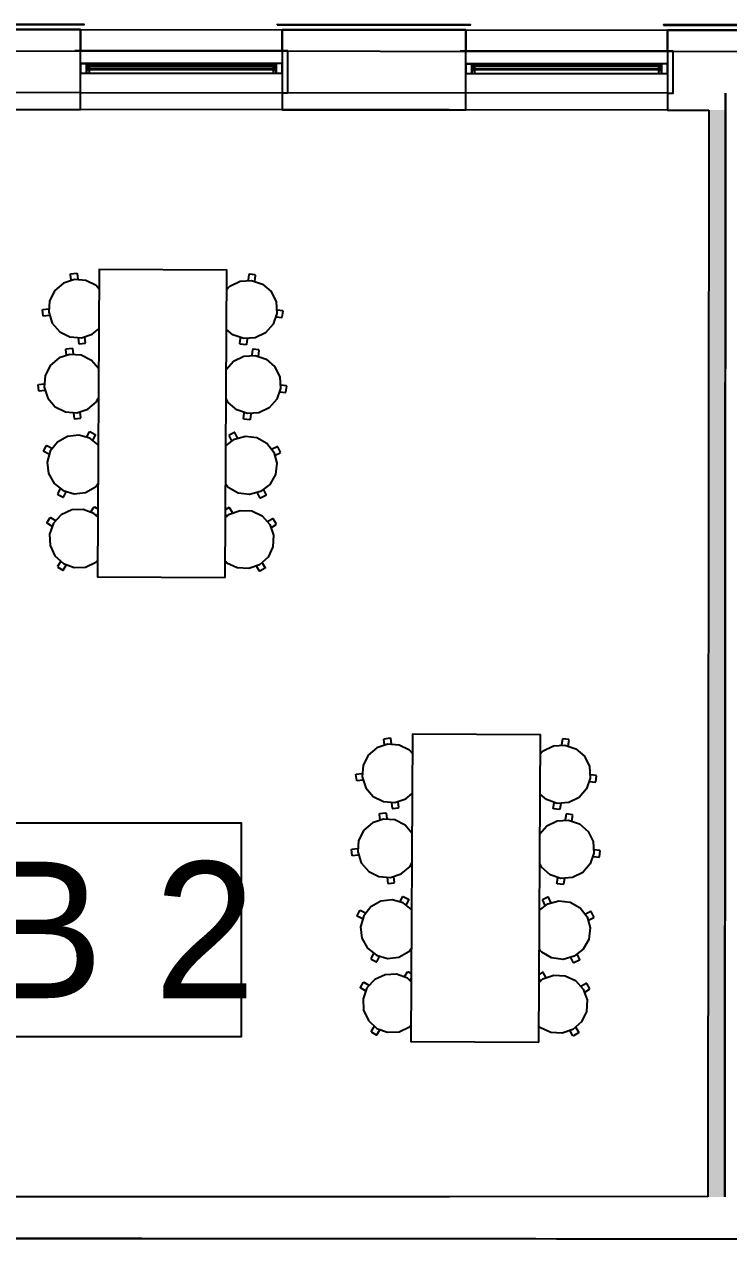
# Model space of a CAD drawing. Header units: metres. Extents: x 2.3 to 42.8, y 0.9 to 31.9.
# Drawn here: x 35.84 to 37.492, y 10.774 to 13.624 of the extents above; entities that cross this region are included whole.
import ezdxf

# ---------------------------------------------------------------- set-up
doc = ezdxf.new("R2010")
doc.units = ezdxf.units.M
for name, color, linetype in [('ARREDI', 9, 'Continuous'), ('INFISSI_VETRATE', 4, 'Continuous'), ('PARETI_STRUTTURE', 7, 'Continuous'), ('PILASTRI_SETTI', 8, 'Continuous'), ('WAYFINDING_RIQUADRI', 7, 'Continuous'), ('WAYFINDING_TESTI', 7, 'Continuous')]:
    doc.layers.add(name, color=color, linetype=linetype)

msp = doc.modelspace()

# ---------------------------------------------------------------- linework, layer by layer
at = {"layer": 'ARREDI'}
for points in [[(35.5279, 13.6231), (35.9807, 13.6228), (35.9807, 13.6232), (35.5279, 13.6235)], [(36.4335, 13.6225), (36.8864, 13.6221), (36.8864, 13.6225), (36.4335, 13.6228)], [(37.3391, 13.6218), (37.6029, 13.6216), (37.6029, 13.622), (37.3391, 13.6222)], [(35.9863, 13.509), (35.9863, 13.5305), (35.9934, 13.5305), (35.9934, 13.5318), (35.9724, 13.5319), (35.9724, 13.509)], [(35.9863, 13.509), (35.9931, 13.509), (35.9931, 13.5159), (35.9863, 13.5159)], [(35.9934, 13.5265), (35.9882, 13.5265), (35.9882, 13.5202), (35.9934, 13.5202)], [(35.9891, 13.5305), (35.9891, 13.5289), (35.9931, 13.5289), (35.9931, 13.5305)], [(35.9931, 13.5179), (35.9898, 13.5179), (35.9898, 13.5159), (35.9931, 13.5159)], [(36.431, 13.5087), (36.4449, 13.5087), (36.4449, 13.5315), (36.4239, 13.5315), (36.4239, 13.5302), (36.431, 13.5302)], [(36.4239, 13.5262), (36.4239, 13.5199), (36.429, 13.5199), (36.4291, 13.5262)], [(36.4282, 13.5302), (36.4242, 13.5302), (36.4242, 13.5286), (36.4282, 13.5286)], [(36.4242, 13.5175), (36.4242, 13.5156), (36.4275, 13.5156), (36.4275, 13.5175)], [(36.431, 13.5087), (36.431, 13.5156), (36.4242, 13.5156), (36.4242, 13.5087)], [(36.8899, 13.5083), (36.8899, 13.5298), (36.897, 13.5298), (36.897, 13.5312), (36.876, 13.5312), (36.876, 13.5083)], [(36.8899, 13.5083), (36.8967, 13.5083), (36.8967, 13.5152), (36.8899, 13.5152)], [(36.897, 13.5258), (36.8919, 13.5258), (36.8919, 13.5196), (36.897, 13.5195)], [(36.8928, 13.5298), (36.8928, 13.5282), (36.8967, 13.5282), (36.8967, 13.5298)], [(36.8967, 13.5172), (36.8934, 13.5172), (36.8934, 13.5152), (36.8967, 13.5152)], [(37.3346, 13.508), (37.3485, 13.508), (37.3485, 13.5308), (37.3276, 13.5308), (37.3276, 13.5295), (37.3346, 13.5295)], [(37.3276, 13.5255), (37.3276, 13.5192), (37.3327, 13.5192), (37.3327, 13.5255)], [(37.3318, 13.5295), (37.3278, 13.5295), (37.3278, 13.5279), (37.3318, 13.5279)], [(37.3278, 13.5169), (37.3278, 13.5149), (37.3311, 13.5149), (37.3311, 13.5169)], [(37.3346, 13.508), (37.3346, 13.5149), (37.3278, 13.5149), (37.3278, 13.508)], [(36.3118, 12.3265), (36.3157, 13.047), (36.0156, 13.0486), (36.0118, 12.328)], [(37.0469, 11.2368), (37.0507, 11.9574), (36.7507, 11.959), (36.7469, 11.2384)]]:
    msp.add_lwpolyline(points, close=True, dxfattribs=at)
for points in [[(36.0154, 13.0032), (36.0086, 13.0111), (35.9846, 13.0232), (35.9578, 13.0253), (35.9322, 13.0169), (35.9118, 12.9994), (35.8997, 12.9754), (35.8977, 12.9486)], [(35.9484, 13.0372), (35.9491, 13.0381)], [(35.95, 13.0239), (35.9484, 13.0372)], [(35.9491, 13.0381), (35.9632, 13.0398)], [(35.9632, 13.0398), (35.964, 13.0391)], [(35.964, 13.0391), (35.9656, 13.0258)], [(36.3672, 13.037), (36.3654, 13.0237)], [(36.3681, 13.0376), (36.3672, 13.0369)], [(36.3821, 13.0358), (36.3681, 13.0376)], [(36.381, 13.0216), (36.3828, 13.0349)], [(36.3828, 13.0349), (36.3821, 13.0358)], [(36.3154, 13.0015), (36.3223, 13.0094), (36.3465, 13.0213), (36.3733, 13.0231), (36.3987, 13.0144), (36.419, 12.9967), (36.4308, 12.9726), (36.4326, 12.9458)], [(35.8831, 12.954), (35.8838, 12.9549)], [(35.8848, 12.9399), (35.8831, 12.954)], [(35.8838, 12.9549), (35.8971, 12.9565)], [(35.8857, 12.9392), (35.8848, 12.9399)], [(35.899, 12.9409), (35.8857, 12.9392)], [(35.8976, 12.9486), (35.906, 12.9231), (35.9235, 12.9027), (35.9475, 12.8905), (35.9743, 12.8885), (35.9999, 12.8969), (36.0149, 12.9098)], [(36.4326, 12.9458), (36.424, 12.9203), (36.4062, 12.9001), (36.3821, 12.8882), (36.3553, 12.8865), (36.3298, 12.8951), (36.3149, 12.9082)], [(36.4465, 12.9519), (36.4332, 12.9536)], [(36.4453, 12.9369), (36.4472, 12.951)], [(36.4472, 12.951), (36.4465, 12.9519)], [(36.4311, 12.938), (36.4444, 12.9363)], [(36.4444, 12.9363), (36.4453, 12.9369)], [(35.9664, 12.888), (35.9681, 12.8747)], [(35.9837, 12.8766), (35.9821, 12.8899)], [(36.3458, 12.8746), (36.3475, 12.8879)], [(36.3632, 12.8859), (36.3614, 12.8726)], [(35.9379, 12.8614), (35.9386, 12.8623)], [(35.9395, 12.8481), (35.9379, 12.8614)], [(35.9386, 12.8623), (35.9527, 12.864)], [(35.9527, 12.864), (35.9536, 12.8633)], [(35.9536, 12.8633), (35.9552, 12.85)], [(35.9681, 12.8747), (35.9689, 12.874)], [(35.9689, 12.874), (35.983, 12.8757)], [(35.983, 12.8757), (35.9837, 12.8766)], [(36.3465, 12.8737), (36.3458, 12.8746)], [(36.3605, 12.8719), (36.3465, 12.8737)], [(36.3614, 12.8726), (36.3605, 12.8719)], [(36.3758, 12.8611), (36.374, 12.8478)], [(36.3767, 12.8618), (36.3758, 12.8611)], [(36.3907, 12.8599), (36.3767, 12.8617)], [(36.3896, 12.8457), (36.3914, 12.859)], [(36.3914, 12.859), (36.3907, 12.8599)], [(36.0144, 12.8163), (35.9981, 12.8353), (35.9741, 12.8475), (35.9473, 12.8495), (35.9218, 12.8411), (35.9014, 12.8236), (35.8892, 12.7996), (35.8872, 12.7728)], [(36.3144, 12.8147), (36.3309, 12.8336), (36.3551, 12.8454), (36.3819, 12.8472), (36.4073, 12.8386), (36.4275, 12.8208), (36.4394, 12.7967), (36.4412, 12.7699)], [(35.8727, 12.7782), (35.8733, 12.7791)], [(35.8744, 12.7642), (35.8727, 12.7782)], [(35.8734, 12.7791), (35.8867, 12.7807)], [(35.8872, 12.7728), (35.8956, 12.7473), (35.9131, 12.7269), (35.9371, 12.7147), (35.9639, 12.7127), (35.9894, 12.7211), (36.0098, 12.7386), (36.014, 12.747)], [(36.4412, 12.7699), (36.4326, 12.7444), (36.4148, 12.7242), (36.3907, 12.7123), (36.3639, 12.7106), (36.3384, 12.7192), (36.3182, 12.737), (36.3141, 12.7454)], [(36.4551, 12.776), (36.4418, 12.7777)], [(36.4539, 12.7611), (36.4558, 12.7751)], [(36.4558, 12.7751), (36.4551, 12.776)], [(35.8752, 12.7635), (35.8744, 12.7641)], [(35.8886, 12.7651), (35.8752, 12.7635)], [(36.4397, 12.7621), (36.453, 12.7604)], [(36.453, 12.7604), (36.4539, 12.7611)], [(35.956, 12.7122), (35.9576, 12.6989)], [(35.9732, 12.7008), (35.9716, 12.7141)], [(36.3544, 12.6988), (36.3561, 12.712)], [(35.9576, 12.6989), (35.9585, 12.6982)], [(35.9585, 12.6982), (35.9725, 12.6999)], [(35.9725, 12.6999), (35.9732, 12.7008)], [(36.3551, 12.6979), (36.3544, 12.6988)], [(36.3691, 12.696), (36.3551, 12.6979)], [(36.37, 12.6967), (36.3691, 12.696)], [(36.3718, 12.71), (36.37, 12.6967)], [(36.0135, 12.6376), (35.994, 12.6529), (35.9682, 12.6603), (35.9415, 12.6572), (35.918, 12.6441), (35.9013, 12.623)], [(35.9868, 12.6561), (35.9929, 12.6681)], [(35.9929, 12.6681), (35.994, 12.6684)], [(35.994, 12.6684), (36.0066, 12.6619)], [(36.0069, 12.6609), (36.0008, 12.649)], [(36.0066, 12.6619), (36.0069, 12.6609)], [(36.3135, 12.636), (36.3331, 12.6511), (36.359, 12.6582), (36.3857, 12.6548), (36.409, 12.6414), (36.4255, 12.6202)], [(36.3202, 12.6592), (36.3262, 12.6472)], [(36.3206, 12.6603), (36.3203, 12.6592)], [(36.3333, 12.6666), (36.3206, 12.6603)], [(36.3343, 12.6662), (36.3333, 12.6666)], [(36.3403, 12.6542), (36.3343, 12.6662)], [(35.8858, 12.623), (35.8923, 12.6356)], [(35.8923, 12.6356), (35.8933, 12.6359)], [(35.8933, 12.6359), (35.9053, 12.6298)], [(36.4336, 12.633), (36.4216, 12.627)], [(36.4346, 12.6327), (36.4336, 12.633)], [(36.4409, 12.62), (36.4346, 12.6327)], [(35.8862, 12.6219), (35.8858, 12.6229)], [(35.8981, 12.6158), (35.8862, 12.6219)], [(35.9013, 12.623), (35.894, 12.5971), (35.8971, 12.5704), (35.9102, 12.5469), (35.9312, 12.5303), (35.9571, 12.5229), (35.9838, 12.526), (36.0073, 12.5391), (36.013, 12.5463)], [(36.4255, 12.6202), (36.4325, 12.5942), (36.4291, 12.5676), (36.4158, 12.5442), (36.3945, 12.5278), (36.3686, 12.5207), (36.3419, 12.5241), (36.3186, 12.5375), (36.313, 12.5447)], [(36.4286, 12.6129), (36.4406, 12.6189)], [(36.4406, 12.6189), (36.4409, 12.62)], [(35.9244, 12.5343), (35.9183, 12.5223)], [(35.9183, 12.5223), (35.9187, 12.5213)], [(35.9187, 12.5213), (35.9313, 12.5148)], [(35.9313, 12.5148), (35.9323, 12.5151)], [(35.9323, 12.5151), (35.9384, 12.5271)], [(36.3933, 12.5127), (36.3873, 12.5247)], [(36.3943, 12.5123), (36.3933, 12.5127)], [(36.407, 12.5186), (36.3943, 12.5123)], [(36.4014, 12.5317), (36.4074, 12.5197)], [(36.4074, 12.5197), (36.407, 12.5187)], [(36.0125, 12.4684), (36.0036, 12.4766), (35.9784, 12.4858), (35.9515, 12.4847), (35.9271, 12.4734), (35.909, 12.4536)], [(35.9967, 12.4803), (36.0036, 12.4917)], [(36.0037, 12.4917), (36.0047, 12.492)], [(36.0047, 12.492), (36.0127, 12.4872)], [(36.3126, 12.4668), (36.3216, 12.4749), (36.3469, 12.4838), (36.3738, 12.4824), (36.398, 12.4708), (36.416, 12.4509)], [(36.3206, 12.4903), (36.3127, 12.4856)], [(36.3217, 12.49), (36.3206, 12.4903)], [(36.3286, 12.4785), (36.3217, 12.49)], [(35.8935, 12.4547), (35.9009, 12.4668)], [(35.8938, 12.4536), (35.8935, 12.4547)], [(35.9009, 12.4668), (35.902, 12.467)], [(35.902, 12.467), (35.9134, 12.4601)], [(36.0126, 12.4761), (36.0101, 12.4721)], [(36.3126, 12.4745), (36.315, 12.4705)], [(36.4231, 12.4643), (36.4116, 12.4574)], [(36.4242, 12.464), (36.4231, 12.4643)], [(36.4315, 12.4518), (36.4242, 12.464)], [(35.9052, 12.4466), (35.8938, 12.4536)], [(35.909, 12.4536), (35.8997, 12.4283), (35.9008, 12.4015), (35.9122, 12.3771), (35.932, 12.3589), (35.9572, 12.3496), (35.9841, 12.3508), (36.0084, 12.3621), (36.012, 12.366)], [(36.416, 12.4509), (36.425, 12.4255), (36.4236, 12.3987), (36.412, 12.3744), (36.392, 12.3564), (36.3667, 12.3474), (36.3398, 12.3489), (36.3155, 12.3604), (36.312, 12.3643)], [(36.4197, 12.4439), (36.4312, 12.4507)], [(36.4312, 12.4507), (36.4315, 12.4518)], [(35.9254, 12.3634), (35.9185, 12.3519)], [(35.9185, 12.3519), (35.9187, 12.3508)], [(35.9187, 12.3508), (35.9308, 12.3434)], [(35.9308, 12.3434), (35.9319, 12.3437)], [(35.9319, 12.3437), (35.9389, 12.3552)], [(36.3919, 12.3413), (36.385, 12.3528)], [(36.3929, 12.341), (36.3919, 12.3413)], [(36.4051, 12.3482), (36.3929, 12.341)], [(36.3985, 12.3608), (36.4054, 12.3493)], [(36.4054, 12.3493), (36.4051, 12.3482)], [(36.6835, 11.9476), (36.6841, 11.9485)], [(36.6851, 11.9343), (36.6835, 11.9476)], [(36.6841, 11.9485), (36.6982, 11.9502)], [(36.6982, 11.9502), (36.6991, 11.9495)], [(36.6991, 11.9495), (36.7007, 11.9362)], [(37.1022, 11.9473), (37.1005, 11.934)], [(37.1031, 11.948), (37.1022, 11.9473)], [(37.1172, 11.9462), (37.1031, 11.948)], [(37.1161, 11.932), (37.1179, 11.9453)], [(37.1179, 11.9453), (37.1172, 11.9462)], [(36.7505, 11.9135), (36.7436, 11.9215), (36.7196, 11.9336), (36.6928, 11.9357), (36.6673, 11.9273), (36.6469, 11.9098), (36.6348, 11.8858), (36.6327, 11.859)], [(37.0505, 11.9119), (37.0574, 11.9198), (37.0815, 11.9317), (37.1083, 11.9335), (37.1338, 11.9248), (37.154, 11.9071), (37.1659, 11.883), (37.1677, 11.8561)], [(36.6182, 11.8644), (36.6189, 11.8653)], [(36.6199, 11.8503), (36.6182, 11.8644)], [(36.6189, 11.8653), (36.6322, 11.8669)], [(36.6327, 11.859), (36.6411, 11.8334), (36.6586, 11.813), (36.6826, 11.8009), (36.7094, 11.7989), (36.7349, 11.8072), (36.75, 11.8201)], [(37.1677, 11.8561), (37.159, 11.8307), (37.1413, 11.8105), (37.1172, 11.7986), (37.0903, 11.7968), (37.0649, 11.8055), (37.05, 11.8185)], [(37.1815, 11.8622), (37.1683, 11.864)], [(37.1804, 11.8473), (37.1822, 11.8614)], [(37.1822, 11.8614), (37.1815, 11.8623)], [(36.6208, 11.8496), (36.6199, 11.8503)], [(36.6341, 11.8512), (36.6208, 11.8496)], [(37.1662, 11.8484), (37.1795, 11.8466)], [(37.1795, 11.8466), (37.1804, 11.8473)], [(36.7015, 11.7984), (36.7031, 11.785)], [(36.7187, 11.7869), (36.7171, 11.8003)], [(37.0809, 11.785), (37.0826, 11.7983)], [(36.673, 11.7718), (36.6737, 11.7727)], [(36.6746, 11.7585), (36.673, 11.7718)], [(36.6737, 11.7727), (36.6877, 11.7744)], [(36.6877, 11.7744), (36.6886, 11.7737)], [(36.6886, 11.7737), (36.6902, 11.7604)], [(36.7031, 11.785), (36.704, 11.7844)], [(36.704, 11.7844), (36.7181, 11.7861)], [(36.7181, 11.7861), (36.7187, 11.7869)], [(37.0815, 11.7841), (37.0808, 11.785)], [(37.0956, 11.7823), (37.0815, 11.7841)], [(37.0965, 11.7829), (37.0956, 11.7823)], [(37.0982, 11.7962), (37.0965, 11.783)], [(37.1108, 11.7715), (37.1091, 11.7582)], [(37.1117, 11.7721), (37.1108, 11.7714)], [(37.1258, 11.7703), (37.1117, 11.7721)], [(37.1265, 11.7694), (37.1258, 11.7703)], [(36.7495, 11.7267), (36.7332, 11.7457), (36.7092, 11.7579), (36.6824, 11.7599), (36.6568, 11.7515), (36.6364, 11.734), (36.6243, 11.71), (36.6222, 11.6832)], [(37.0495, 11.7251), (37.066, 11.7439), (37.0901, 11.7558), (37.1169, 11.7576), (37.1424, 11.7489), (37.1626, 11.7312), (37.1745, 11.7071), (37.1763, 11.6803)], [(37.1247, 11.7561), (37.1264, 11.7694)], [(36.6077, 11.6886), (36.6084, 11.6895)], [(36.6094, 11.6745), (36.6077, 11.6886)], [(36.6084, 11.6895), (36.6217, 11.6911)], [(37.1901, 11.6864), (37.1768, 11.6881)], [(37.189, 11.6714), (37.1908, 11.6855)], [(37.1908, 11.6855), (37.1901, 11.6864)], [(36.6103, 11.6738), (36.6094, 11.6745)], [(36.6236, 11.6755), (36.6103, 11.6738)], [(36.6222, 11.6832), (36.6306, 11.6577), (36.6481, 11.6373), (36.6721, 11.6251), (36.6989, 11.6231), (36.7245, 11.6315), (36.7449, 11.649), (36.7491, 11.6573)], [(37.1762, 11.6803), (37.1676, 11.6548), (37.1499, 11.6346), (37.1258, 11.6227), (37.0989, 11.621), (37.0735, 11.6296), (37.0533, 11.6473), (37.0491, 11.6557)], [(37.1748, 11.6725), (37.1881, 11.6708)], [(37.1881, 11.6708), (37.189, 11.6714)], [(36.691, 11.6226), (36.6926, 11.6093)], [(36.6926, 11.6093), (36.6935, 11.6086)], [(36.6935, 11.6086), (36.7076, 11.6103)], [(36.7083, 11.6112), (36.7067, 11.6245)], [(36.7076, 11.6103), (36.7083, 11.6112)], [(37.0894, 11.6091), (37.0912, 11.6224)], [(37.0901, 11.6082), (37.0894, 11.6091)], [(37.1042, 11.6064), (37.0901, 11.6082)], [(37.1051, 11.6071), (37.1042, 11.6064)], [(37.1068, 11.6204), (37.1051, 11.6071)], [(36.7485, 11.5479), (36.7291, 11.5633), (36.7032, 11.5706), (36.6765, 11.5675), (36.653, 11.5545), (36.6364, 11.5334)], [(36.7219, 11.5665), (36.728, 11.5784)], [(36.728, 11.5784), (36.729, 11.5788)], [(36.729, 11.5788), (36.7417, 11.5723)], [(36.742, 11.5713), (36.7359, 11.5593)], [(36.7416, 11.5723), (36.742, 11.5713)], [(37.0557, 11.5706), (37.0553, 11.5696)], [(37.0683, 11.577), (37.0557, 11.5707)], [(37.0694, 11.5766), (37.0683, 11.577)], [(37.0754, 11.5646), (37.0694, 11.5766)], [(36.6209, 11.5333), (36.6273, 11.5459)], [(36.6273, 11.5459), (36.6284, 11.5463)], [(36.6284, 11.5463), (36.6403, 11.5402)], [(37.0485, 11.5463), (37.0681, 11.5615), (37.0941, 11.5686), (37.1207, 11.5652), (37.1441, 11.5518), (37.1605, 11.5306)], [(37.0553, 11.5696), (37.0613, 11.5576)], [(37.1686, 11.5434), (37.1566, 11.5374)], [(37.1697, 11.543), (37.1686, 11.5434)], [(37.176, 11.5304), (37.1697, 11.543)], [(36.6212, 11.5323), (36.6209, 11.5333)], [(36.6332, 11.5262), (36.6212, 11.5323)], [(36.6364, 11.5334), (36.629, 11.5075), (36.6321, 11.4808), (36.6452, 11.4573), (36.6663, 11.4406), (36.6922, 11.4333), (36.7189, 11.4364), (36.7423, 11.4495), (36.748, 11.4567)], [(37.1605, 11.5306), (37.1676, 11.5046), (37.1642, 11.478), (37.1509, 11.4546), (37.1296, 11.4382), (37.1037, 11.4311), (37.077, 11.4345), (37.0537, 11.4478), (37.048, 11.4551)], [(37.1636, 11.5233), (37.1756, 11.5293)], [(37.1757, 11.5293), (37.176, 11.5304)], [(36.6595, 11.4446), (36.6534, 11.4327)], [(36.6534, 11.4327), (36.6537, 11.4316)], [(36.6537, 11.4316), (36.6663, 11.4252)], [(36.6674, 11.4255), (36.6735, 11.4374)], [(37.1283, 11.4231), (37.1224, 11.4351)], [(37.1421, 11.429), (37.1294, 11.4227)], [(37.1365, 11.4421), (37.1424, 11.4301)], [(37.1424, 11.4301), (37.1421, 11.429)], [(36.6663, 11.4252), (36.6674, 11.4255)], [(36.7317, 11.3907), (36.7387, 11.4021)], [(36.7387, 11.4021), (36.7398, 11.4024)], [(36.7398, 11.4024), (36.7477, 11.3975)], [(37.0557, 11.4007), (37.0477, 11.3959)], [(37.0568, 11.4004), (37.0557, 11.4007)], [(37.0636, 11.3889), (37.0568, 11.4004)], [(37.1294, 11.4227), (37.1283, 11.423)], [(36.6286, 11.365), (36.6359, 11.3772)], [(36.6359, 11.3772), (36.637, 11.3774)], [(36.637, 11.3774), (36.6485, 11.3704)], [(36.7476, 11.3787), (36.7387, 11.3869), (36.7135, 11.3962), (36.6866, 11.3951), (36.6622, 11.3837), (36.644, 11.3639)], [(36.7476, 11.3865), (36.7452, 11.3825)], [(37.0476, 11.3771), (37.0566, 11.3852), (37.082, 11.3942), (37.1088, 11.3928), (37.1331, 11.3812), (37.1511, 11.3612)], [(37.0477, 11.3849), (37.0501, 11.3808)], [(37.1582, 11.3746), (37.1467, 11.3678)], [(37.1593, 11.3744), (37.1582, 11.3746)], [(37.1665, 11.3622), (37.1593, 11.3744)], [(36.6288, 11.364), (36.6286, 11.365)], [(36.6403, 11.357), (36.6288, 11.364)], [(36.644, 11.3639), (36.6348, 11.3387), (36.6359, 11.3118), (36.6472, 11.2874), (36.667, 11.2692), (36.6923, 11.26), (36.7191, 11.2611), (36.7435, 11.2725), (36.7471, 11.2763)], [(37.1511, 11.3612), (37.16, 11.3359), (37.1586, 11.309), (37.147, 11.2848), (37.1271, 11.2668), (37.1017, 11.2578), (37.0749, 11.2592), (37.0506, 11.2708), (37.0471, 11.2747)], [(37.1547, 11.3542), (37.1662, 11.3611)], [(37.1662, 11.3611), (37.1665, 11.3622)], [(36.6605, 11.2737), (36.6535, 11.2623)], [(36.6535, 11.2623), (36.6538, 11.2612)], [(36.6538, 11.2612), (36.6659, 11.2538)], [(36.667, 11.2541), (36.674, 11.2655)], [(37.1269, 11.2516), (37.1201, 11.2632)], [(37.1402, 11.2586), (37.128, 11.2514)], [(37.1336, 11.2712), (37.1405, 11.2597)], [(37.1405, 11.2597), (37.1402, 11.2586)], [(36.6659, 11.2538), (36.667, 11.2541)], [(37.128, 11.2514), (37.1269, 11.2516)]]:
    msp.add_lwpolyline(points, dxfattribs=at)
at = {"layer": 'INFISSI_VETRATE'}
for points in [[(35.9883, 13.5283), (35.9888, 13.5289)], [(36.0056, 13.5178), (36.008, 13.5202)], [(36.0143, 13.5265), (36.0166, 13.5289)], [(36.0334, 13.5178), (36.0358, 13.5202)], [(36.0421, 13.5265), (36.0444, 13.5288)], [(36.0612, 13.5178), (36.0636, 13.5202)], [(36.0699, 13.5265), (36.0723, 13.5288)], [(36.0891, 13.5178), (36.0914, 13.5201)], [(36.0977, 13.5264), (36.1001, 13.5288)], [(36.1169, 13.5178), (36.1193, 13.5201)], [(36.1255, 13.5264), (36.1279, 13.5288)], [(36.1447, 13.5177), (36.1471, 13.5201)], [(36.1534, 13.5264), (36.1557, 13.5288)], [(36.1725, 13.5177), (36.1749, 13.5201)], [(36.1812, 13.5264), (36.1835, 13.5287)], [(36.2004, 13.5177), (36.2027, 13.5201)], [(36.209, 13.5264), (36.2114, 13.5287)], [(36.2282, 13.5177), (36.2305, 13.52)], [(36.2368, 13.5263), (36.2392, 13.5287)], [(36.256, 13.5177), (36.2584, 13.52)], [(36.2646, 13.5263), (36.267, 13.5287)], [(36.2838, 13.5176), (36.2862, 13.52)], [(36.2925, 13.5263), (36.2948, 13.5287)], [(36.3116, 13.5176), (36.314, 13.52)], [(36.3203, 13.5263), (36.3227, 13.5286)], [(36.3395, 13.5176), (36.3418, 13.52)], [(36.3481, 13.5263), (36.3505, 13.5286)], [(36.3673, 13.5176), (36.3696, 13.5199)], [(36.3759, 13.5262), (36.3783, 13.5286)], [(36.3951, 13.5176), (36.3975, 13.5199)], [(36.4038, 13.5262), (36.4061, 13.5286)], [(36.4229, 13.5175), (36.4253, 13.5199)], [(36.8959, 13.5172), (36.8982, 13.5195)], [(36.9045, 13.5258), (36.9069, 13.5282)], [(36.9237, 13.5172), (36.926, 13.5195)], [(36.9323, 13.5258), (36.9347, 13.5282)], [(36.9515, 13.5171), (36.9539, 13.5195)], [(36.9602, 13.5258), (36.9625, 13.5282)], [(36.9793, 13.5171), (36.9817, 13.5195)], [(36.988, 13.5258), (36.9903, 13.5281)], [(37.0071, 13.5171), (37.0095, 13.5195)], [(37.0158, 13.5258), (37.0182, 13.5281)], [(37.035, 13.5171), (37.0373, 13.5194)], [(37.0436, 13.5257), (37.046, 13.5281)], [(37.0628, 13.5171), (37.0652, 13.5194)], [(37.0714, 13.5257), (37.0738, 13.5281)], [(37.0906, 13.517), (37.093, 13.5194)], [(37.0993, 13.5257), (37.1016, 13.5281)], [(37.1184, 13.517), (37.1208, 13.5194)], [(37.1271, 13.5257), (37.1294, 13.528)], [(37.1463, 13.517), (37.1486, 13.5194)], [(37.1549, 13.5256), (37.1573, 13.528)], [(37.1741, 13.517), (37.1764, 13.5193)], [(37.1827, 13.5256), (37.1851, 13.528)], [(37.2019, 13.517), (37.2043, 13.5193)], [(37.2106, 13.5256), (37.2129, 13.528)], [(37.2297, 13.5169), (37.2321, 13.5193)], [(37.2384, 13.5256), (37.2407, 13.5279)], [(37.2575, 13.5169), (37.2599, 13.5193)], [(37.2662, 13.5256), (37.2686, 13.5279)], [(37.2854, 13.5169), (37.2877, 13.5193)], [(37.294, 13.5255), (37.2964, 13.5279)], [(37.3132, 13.5169), (37.3155, 13.5192)], [(37.3218, 13.5255), (37.3242, 13.5279)]]:
    msp.add_lwpolyline(points, dxfattribs=at)
at = {"layer": 'PARETI_STRUTTURE'}
for points in [[(34.1121, 13.6124), (34.5944, 13.612), (35.5394, 13.6113), (35.9725, 13.611), (36.4449, 13.6106), (36.8761, 13.6103), (37.3486, 13.61)], [(35.9725, 13.611), (35.5394, 13.6113), (35.5393, 13.5617)], [(35.9724, 13.5606), (35.9725, 13.611)], [(36.8761, 13.6103), (36.445, 13.6106), (36.4449, 13.561)], [(36.4449, 13.5602), (36.445, 13.6106), (36.4449, 13.561)], [(36.8761, 13.5599), (36.8761, 13.6103)], [(37.5919, 13.6098), (37.3486, 13.61), (37.3485, 13.5603)], [(37.3485, 13.5596), (37.3486, 13.61), (37.3485, 13.5604)], [(37.3493, 13.61), (37.5919, 13.6098), (38.2494, 13.6093), (39.5929, 13.6083), (40.0654, 13.6079), (40.4985, 13.6076), (40.971, 13.6073), (41.4041, 13.6069), (41.8766, 13.6066), (42.5373, 13.6061)], [(41.8765, 13.5562), (34.5943, 13.5616)], [(36.2087, 13.5612), (35.9586, 13.5614)], [(35.9724, 13.4629), (35.9724, 13.5614)], [(36.4587, 13.561), (36.2087, 13.5612)], [(36.4449, 13.561), (36.4449, 13.5315)], [(37.1123, 13.5605), (36.8623, 13.5607)], [(36.876, 13.4623), (36.8761, 13.5607)], [(37.3623, 13.5603), (37.1123, 13.5605)], [(37.3485, 13.5604), (37.3485, 13.5308)], [(35.9724, 13.5318), (35.9934, 13.5318), (36.4239, 13.5315)], [(35.9724, 13.509), (35.9931, 13.509)], [(35.9931, 13.509), (36.4242, 13.5087)], [(36.4239, 13.5315), (35.9934, 13.5318)], [(35.9934, 13.509), (36.4239, 13.5087)], [(36.4449, 13.5315), (36.4239, 13.5315)], [(36.4242, 13.5087), (36.4449, 13.5087)], [(36.4449, 13.5087), (36.4448, 13.4626)], [(36.876, 13.5312), (36.897, 13.5312), (37.3276, 13.5308)], [(36.876, 13.5083), (36.8967, 13.5083)], [(36.8967, 13.5083), (37.3278, 13.508)], [(37.3276, 13.5308), (36.897, 13.5312)], [(36.897, 13.5083), (37.3275, 13.508)], [(37.3485, 13.5308), (37.3276, 13.5308)], [(37.3278, 13.508), (37.3485, 13.508)], [(37.3485, 13.508), (37.3485, 13.4619)], [(37.3485, 13.4619), (34.5943, 13.464)], [(35.5392, 13.4633), (35.5392, 13.4239), (35.9723, 13.4236), (35.9724, 13.463)], [(36.4448, 13.4626), (36.4448, 13.4232), (36.876, 13.4229), (36.876, 13.4623)], [(37.3485, 13.4619), (37.3484, 13.4225), (37.4453, 13.4225)], [(37.4847, 13.4618), (37.4828, 10.8739)], [(37.4847, 13.4224), (37.4847, 13.4618)], [(36.8366, 13.4229), (34.5942, 13.4246)], [(37.3484, 13.4225), (36.876, 13.4229)], [(37.4453, 13.4225), (37.4434, 10.8739)], [(37.4828, 10.8739), (37.4847, 13.4224)], [(34.7856, 10.8759), (36.8366, 10.8744)], [(37.4434, 10.8739), (35.7562, 10.8752), (35.7562, 10.7768)], [(35.7562, 10.7768), (37.5477, 10.7754), (37.5477, 10.8739)], [(35.2699, 10.7771), (39.8144, 10.7737), (34.2659, 10.7779)]]:
    msp.add_lwpolyline(points, dxfattribs=at)
for points in [[(35.9725, 13.611), (35.9724, 13.5614)], [(36.8761, 13.6103), (36.8761, 13.5607)], [(36.4587, 13.561), (36.4449, 13.561), (36.4449, 13.4626), (36.4586, 13.4626)], [(37.3623, 13.5603), (37.3485, 13.5604), (37.3485, 13.4619), (37.3623, 13.4619)], [(36.4449, 13.5315), (35.9724, 13.5318), (35.9724, 13.509), (36.4449, 13.5087)], [(35.9882, 13.5179), (35.9882, 13.5202), (36.429, 13.5199), (36.429, 13.5175)], [(35.9882, 13.5202), (35.9882, 13.5179), (36.429, 13.5175), (36.429, 13.5199)], [(36.429, 13.5262), (35.9883, 13.5265), (35.9883, 13.5289), (36.429, 13.5286)], [(36.429, 13.5286), (35.9883, 13.5289), (35.9883, 13.5265), (36.429, 13.5262)], [(37.3485, 13.5308), (36.876, 13.5312), (36.876, 13.5083), (37.3485, 13.508)], [(37.3327, 13.5255), (36.8919, 13.5258), (36.8919, 13.5282), (37.3327, 13.5279)], [(37.3327, 13.5279), (36.8919, 13.5282), (36.8919, 13.5259), (37.3327, 13.5255)], [(36.8919, 13.5172), (36.8919, 13.5195), (37.3327, 13.5192), (37.3327, 13.5169)], [(36.8919, 13.5195), (36.8919, 13.5172), (37.3327, 13.5169), (37.3327, 13.5192)]]:
    msp.add_lwpolyline(points, close=True, dxfattribs=at)
at = {"layer": 'PILASTRI_SETTI'}
msp.add_solid([(37.4828, 10.8739), (37.4847, 13.4224), (37.4434, 10.8739), (37.4453, 13.4225)], dxfattribs=at)
at = {"layer": 'WAYFINDING_RIQUADRI'}
msp.add_lwpolyline([(35.25, 11.25), (36.35, 11.25), (36.35, 11.75), (35.25, 11.75)], close=True, dxfattribs=at)

# ---------------------------------------------------------------- texts
at = {"layer": 'WAYFINDING_TESTI', "insert": (35.8, 11.5), "char_height": 0.32, "attachment_point": 5}
msp.add_mtext('LAB 2', dxfattribs=at)

doc.saveas('drawing.dxf')
